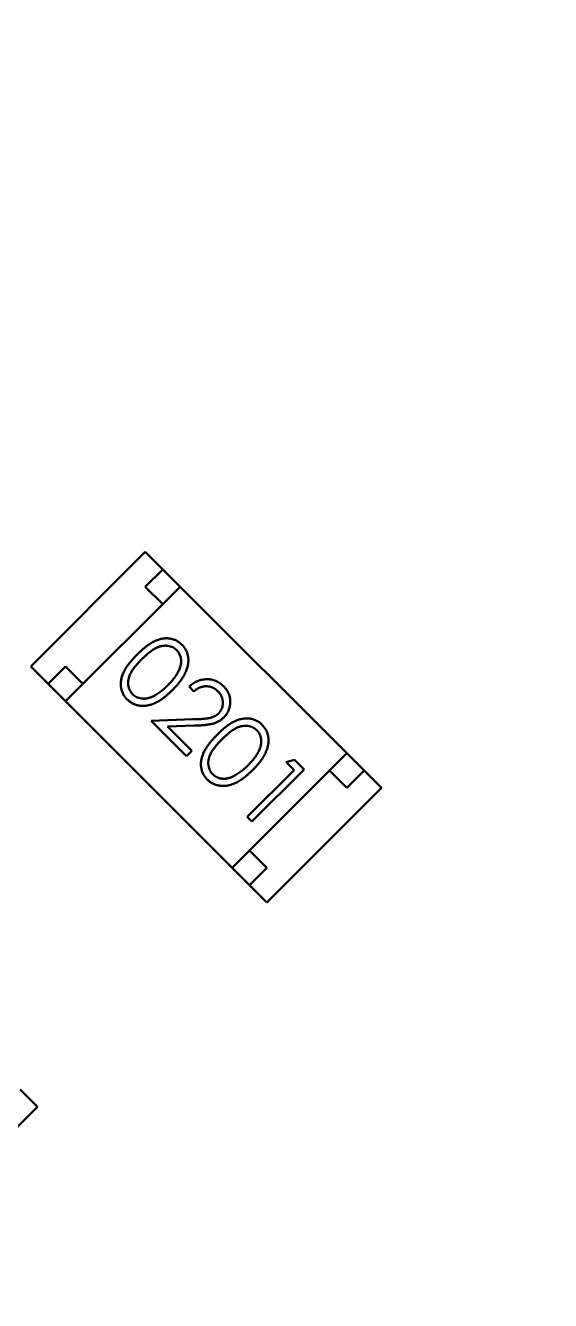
# Model space of a CAD drawing. Header units: millimetres. Extents: x 71 to 428, y 120 to 295.
# Drawn here: x 372.031 to 373.1, y 213.125 to 215.723 of the extents above; entities that cross this region are included whole.
import ezdxf

# ---------------------------------------------------------------- set-up
doc = ezdxf.new("R2010")
doc.units = ezdxf.units.MM
doc.header["$LTSCALE"] = 0.75
doc.layers.add('Visible', color=7, linetype='Continuous', lineweight=50)

msp = doc.modelspace()

# ---------------------------------------------------------------- linework, layer by layer
at = {"layer": 'Visible'}
for p, q in [((372.0417, 214.417), (372.275, 214.6504)), ((372.275, 214.6504), (372.3104, 214.615)), ((372.3104, 214.615), (372.275, 214.5797)), ((372.3457, 214.5797), (372.3104, 214.615)), ((372.3457, 214.5797), (372.1124, 214.3463)), ((372.275, 214.5797), (372.3104, 214.5443)), ((372.6851, 214.2402), (372.3457, 214.5797)), ((372.1477, 214.3817), (372.3104, 214.5443)), ((372.0417, 214.417), (372.077, 214.3817)), ((372.1124, 214.417), (372.077, 214.3817)), ((372.1477, 214.3817), (372.1124, 214.417)), ((372.077, 214.3817), (372.1124, 214.3463)), ((372.3738, 214.3664), (372.3643, 214.376)), ((372.4518, 214.0069), (372.1124, 214.3463)), ((372.2868, 214.3066), (372.3718, 214.3094)), ((372.3589, 214.2345), (372.2868, 214.3066)), ((372.3753, 214.2966), (372.3204, 214.2948)), ((372.3204, 214.2948), (372.3698, 214.2454)), ((372.3698, 214.2454), (372.3589, 214.2345)), ((372.6851, 214.2402), (372.4518, 214.0069)), ((372.5615, 214.2223), (372.5786, 214.227)), ((372.5778, 214.206), (372.5615, 214.2223)), ((372.5786, 214.227), (372.5982, 214.2073)), ((372.7205, 214.2049), (372.6851, 214.2402)), ((372.4826, 214.1108), (372.5778, 214.206)), ((372.4871, 214.0423), (372.6498, 214.2049)), ((372.5982, 214.2073), (372.4921, 214.1013)), ((372.6498, 214.2049), (372.6851, 214.1695)), ((372.6851, 214.1695), (372.7205, 214.2049)), ((372.7558, 214.1695), (372.7205, 214.2049)), ((372.5225, 213.9362), (372.7558, 214.1695)), ((372.4921, 214.1013), (372.4826, 214.1108)), ((372.5225, 214.0069), (372.4871, 214.0423)), ((372.4518, 214.0069), (372.4871, 213.9715)), ((372.4871, 213.9715), (372.5225, 214.0069)), ((372.5225, 213.9362), (372.4871, 213.9715)), ((372.0558, 213.5195), (372.0205, 213.5549)), ((371.8225, 213.2862), (372.0558, 213.5195))]:
    msp.add_line(p, q, dxfattribs=at)
at = {"layer": 'Visible', "extrusion": (0, 0, -1)}
msp.add_circle((-354.8964, 204.496), 47.93, dxfattribs=at)
at = {"layer": 'Visible'}
for centre in [(372.2402, 214.4555), (372.4034, 214.2923)]:
    msp.add_arc(centre, 0.1113, 296.6443, 316.3671, dxfattribs=at)
for points, knots in [([(372.2582, 214.4412), (372.2599, 214.4429), (372.2632, 214.4462), (372.2683, 214.4508), (372.2731, 214.4549), (372.2778, 214.4587), (372.2824, 214.462), (372.2868, 214.4648), (372.291, 214.4672), (372.2951, 214.4692), (372.2991, 214.4708), (372.303, 214.4722), (372.3068, 214.4732), (372.3106, 214.4739), (372.3144, 214.4744), (372.318, 214.4746), (372.3217, 214.4744), (372.3252, 214.474), (372.3287, 214.4733), (372.332, 214.4723), (372.3353, 214.4712), (372.3384, 214.4697), (372.3414, 214.4681), (372.3442, 214.4661), (372.3469, 214.464), (372.3486, 214.4624), (372.3495, 214.4615)], [0, 0, 0, 0, 0.068595, 0.133246, 0.194313, 0.251279, 0.304513, 0.354235, 0.400481, 0.443411, 0.484015, 0.523252, 0.561042, 0.5979, 0.633518, 0.668314, 0.702496, 0.736685, 0.770293, 0.803437, 0.835913, 0.86846, 0.900847, 0.933467, 0.966258, 1, 1, 1, 1]), ([(372.3389, 214.4503), (372.3377, 214.4514), (372.3352, 214.4537), (372.3309, 214.4563), (372.326, 214.4581), (372.3217, 214.4591), (372.3181, 214.4595), (372.3153, 214.4595), (372.3125, 214.4594), (372.3096, 214.459), (372.3067, 214.4583), (372.3037, 214.4575), (372.3007, 214.4564), (372.2976, 214.4551), (372.2944, 214.4534), (372.2911, 214.4514), (372.2876, 214.4491), (372.284, 214.4463), (372.2801, 214.4432), (372.2762, 214.4397), (372.272, 214.4359), (372.2692, 214.4331), (372.2678, 214.4317)], [0, 0, 0, 0, 0.060387, 0.120883, 0.182755, 0.247811, 0.281299, 0.315088, 0.349702, 0.384857, 0.420966, 0.458511, 0.497175, 0.537602, 0.580503, 0.627468, 0.678388, 0.733983, 0.793747, 0.857714, 0.926698, 1, 1, 1, 1]), ([(372.3495, 214.4615), (372.3503, 214.4607), (372.3519, 214.459), (372.3541, 214.4562), (372.3561, 214.4533), (372.3578, 214.4503), (372.3593, 214.4472), (372.3605, 214.4439), (372.3615, 214.4405), (372.3622, 214.437), (372.3626, 214.4334), (372.3628, 214.4297), (372.3626, 214.4259), (372.3622, 214.422), (372.3614, 214.4181), (372.3604, 214.4141), (372.359, 214.41), (372.3574, 214.4059), (372.3554, 214.4016), (372.3531, 214.3973), (372.3503, 214.3928), (372.3471, 214.3883), (372.3435, 214.3836), (372.3395, 214.3788), (372.335, 214.374), (372.3319, 214.3708), (372.3303, 214.3691)], [0, 0, 0, 0, 0.033788, 0.067194, 0.099862, 0.132567, 0.165151, 0.197913, 0.231319, 0.265083, 0.299255, 0.334399, 0.369943, 0.406284, 0.444064, 0.482998, 0.523354, 0.565537, 0.609613, 0.656391, 0.705885, 0.758325, 0.813832, 0.872795, 0.934722, 1, 1, 1, 1]), ([(372.238, 214.35), (372.2371, 214.3509), (372.2355, 214.3526), (372.2334, 214.3553), (372.2315, 214.3581), (372.2298, 214.3611), (372.2283, 214.3641), (372.2272, 214.3674), (372.2262, 214.3707), (372.2255, 214.3741), (372.2251, 214.3776), (372.2249, 214.3812), (372.2251, 214.3849), (372.2256, 214.3886), (372.2263, 214.3925), (372.2274, 214.3963), (372.2287, 214.4003), (372.2303, 214.4043), (372.2323, 214.4084), (372.2347, 214.4127), (372.2376, 214.4171), (372.2409, 214.4216), (372.2446, 214.4264), (372.2487, 214.4312), (372.2533, 214.4362), (372.2565, 214.4395), (372.2582, 214.4412)], [0, 0, 0, 0, 0.033787, 0.066622, 0.099285, 0.131361, 0.163585, 0.196104, 0.228902, 0.262158, 0.295991, 0.330218, 0.36506, 0.400951, 0.43762, 0.475708, 0.515381, 0.556414, 0.599765, 0.646424, 0.696431, 0.749782, 0.806573, 0.867436, 0.931887, 1, 1, 1, 1]), ([(372.2678, 214.4317), (372.2664, 214.4303), (372.2636, 214.4275), (372.2598, 214.4234), (372.2563, 214.4194), (372.2532, 214.4156), (372.2505, 214.4119), (372.2481, 214.4085), (372.2461, 214.4052), (372.2444, 214.402), (372.2431, 214.3989), (372.242, 214.3959), (372.2411, 214.3929), (372.2405, 214.39), (372.2401, 214.3871), (372.24, 214.3842), (372.2401, 214.3814), (372.2404, 214.3778), (372.2414, 214.3734), (372.2433, 214.3686), (372.2458, 214.3643), (372.2481, 214.3618), (372.2492, 214.3606)], [0, 0, 0, 0, 0.072951, 0.141584, 0.205926, 0.265301, 0.320597, 0.371817, 0.41879, 0.461699, 0.502134, 0.540804, 0.578181, 0.614297, 0.649678, 0.684299, 0.718359, 0.752081, 0.817652, 0.879722, 0.939966, 1, 1, 1, 1]), ([(372.3208, 214.3787), (372.3221, 214.38), (372.3245, 214.3825), (372.3281, 214.3863), (372.3312, 214.3901), (372.3341, 214.3937), (372.3367, 214.3974), (372.3391, 214.4009), (372.3411, 214.4044), (372.3429, 214.4078), (372.3444, 214.4112), (372.3456, 214.4145), (372.3466, 214.4176), (372.3473, 214.4207), (372.3478, 214.4238), (372.348, 214.4267), (372.3479, 214.4296), (372.3475, 214.4332), (372.3465, 214.4375), (372.3448, 214.4424), (372.3422, 214.4467), (372.34, 214.4491), (372.3389, 214.4503)], [0, 0, 0, 0, 0.065681, 0.128486, 0.188175, 0.245106, 0.299448, 0.350823, 0.399942, 0.446672, 0.491255, 0.533376, 0.573853, 0.612526, 0.649597, 0.685532, 0.720106, 0.753838, 0.818925, 0.880493, 0.940311, 1, 1, 1, 1]), ([(372.3643, 214.376), (372.3656, 214.3772), (372.3682, 214.3795), (372.3724, 214.3826), (372.3767, 214.3852), (372.3811, 214.3873), (372.3857, 214.389), (372.3903, 214.3902), (372.3951, 214.3909), (372.4, 214.3912), (372.4048, 214.391), (372.4096, 214.3903), (372.4141, 214.3892), (372.4185, 214.3876), (372.4227, 214.3856), (372.4268, 214.3831), (372.4307, 214.3802), (372.4331, 214.3779), (372.4343, 214.3767)], [0, 0, 0, 0, 0.068791, 0.135103, 0.198979, 0.261904, 0.323495, 0.385195, 0.446969, 0.509765, 0.572251, 0.633405, 0.693251, 0.752583, 0.812579, 0.873275, 0.93555, 1, 1, 1, 1]), ([(372.4229, 214.3663), (372.422, 214.3672), (372.4204, 214.3687), (372.4177, 214.3708), (372.4149, 214.3726), (372.412, 214.3741), (372.409, 214.3753), (372.406, 214.3761), (372.4028, 214.3766), (372.3995, 214.3769), (372.3963, 214.3768), (372.393, 214.3763), (372.3897, 214.3755), (372.3865, 214.3744), (372.3833, 214.373), (372.3801, 214.3711), (372.3769, 214.369), (372.3749, 214.3673), (372.3738, 214.3664)], [0, 0, 0, 0, 0.064439, 0.126547, 0.186887, 0.245878, 0.304041, 0.362191, 0.420976, 0.48066, 0.5406, 0.600689, 0.661936, 0.724443, 0.789038, 0.856314, 0.926352, 1, 1, 1, 1]), ([(372.4343, 214.3767), (372.4354, 214.3755), (372.4376, 214.3732), (372.4405, 214.3694), (372.443, 214.3655), (372.445, 214.3615), (372.4464, 214.3573), (372.4474, 214.353), (372.4481, 214.3486), (372.4481, 214.3442), (372.4478, 214.3397), (372.4471, 214.3354), (372.446, 214.3312), (372.4446, 214.3273), (372.4427, 214.3235), (372.4404, 214.3198), (372.4378, 214.3164), (372.4358, 214.3142), (372.4348, 214.3132)], [0, 0, 0, 0, 0.069475, 0.136517, 0.200789, 0.26383, 0.325735, 0.387291, 0.449509, 0.512968, 0.576275, 0.63758, 0.697903, 0.757172, 0.816599, 0.876653, 0.93729, 1, 1, 1, 1]), ([(372.3303, 214.3691), (372.3286, 214.3675), (372.3254, 214.3644), (372.3206, 214.36), (372.3159, 214.356), (372.3113, 214.3524), (372.3067, 214.3492), (372.3023, 214.3465), (372.298, 214.344), (372.2938, 214.3421), (372.2896, 214.3404), (372.2856, 214.3391), (372.2816, 214.3381), (372.2777, 214.3373), (372.2738, 214.3369), (372.27, 214.3367), (372.2663, 214.3369), (372.2626, 214.3373), (372.2591, 214.3381), (372.2557, 214.339), (372.2524, 214.3403), (372.2492, 214.3417), (372.2462, 214.3434), (372.2433, 214.3454), (372.2405, 214.3475), (372.2388, 214.3492), (372.238, 214.35)], [0, 0, 0, 0, 0.065063, 0.126773, 0.185516, 0.240765, 0.29298, 0.34225, 0.388919, 0.432776, 0.474628, 0.514775, 0.553606, 0.591426, 0.628028, 0.663804, 0.698984, 0.733591, 0.767628, 0.801208, 0.834264, 0.866981, 0.89972, 0.932702, 0.966176, 1, 1, 1, 1]), ([(372.2492, 214.3606), (372.2504, 214.3595), (372.2528, 214.3572), (372.2572, 214.3547), (372.2619, 214.3528), (372.2662, 214.3519), (372.2698, 214.3515), (372.2725, 214.3514), (372.2754, 214.3516), (372.2782, 214.352), (372.2812, 214.3526), (372.2841, 214.3535), (372.2871, 214.3547), (372.2891, 214.3556), (372.2901, 214.356)], [0, 0, 0, 0, 0.112813, 0.225394, 0.339595, 0.459675, 0.521735, 0.583926, 0.648174, 0.713881, 0.781004, 0.851451, 0.924051, 1, 1, 1, 1]), ([(372.4244, 214.3218), (372.4251, 214.3226), (372.4265, 214.324), (372.4283, 214.3265), (372.4298, 214.329), (372.431, 214.3317), (372.4319, 214.3345), (372.4325, 214.3374), (372.4329, 214.3405), (372.4329, 214.3437), (372.4327, 214.3468), (372.4322, 214.35), (372.4314, 214.353), (372.4303, 214.3559), (372.4289, 214.3587), (372.4272, 214.3613), (372.4252, 214.3639), (372.4237, 214.3655), (372.4229, 214.3663)], [0, 0, 0, 0, 0.061965, 0.122122, 0.180988, 0.239933, 0.299906, 0.359989, 0.421776, 0.486576, 0.551535, 0.615018, 0.677259, 0.73973, 0.80305, 0.866495, 0.931973, 1, 1, 1, 1]), ([(372.3718, 214.3094), (372.3739, 214.3094), (372.3778, 214.3095), (372.3835, 214.3097), (372.3886, 214.31), (372.3933, 214.3103), (372.3975, 214.3108), (372.4012, 214.3112), (372.4045, 214.3117), (372.4081, 214.3125), (372.4122, 214.3138), (372.4167, 214.3159), (372.4208, 214.3185), (372.4232, 214.3207), (372.4244, 214.3218)], [0, 0, 0, 0, 0.110803, 0.212829, 0.306101, 0.390647, 0.466924, 0.534481, 0.593587, 0.644557, 0.7362, 0.825024, 0.911986, 1, 1, 1, 1]), ([(372.4348, 214.3132), (372.4332, 214.3117), (372.4302, 214.3089), (372.425, 214.3055), (372.4195, 214.3027), (372.4145, 214.3009), (372.4102, 214.2999), (372.4065, 214.2992), (372.4023, 214.2985), (372.3977, 214.298), (372.3927, 214.2975), (372.3873, 214.2971), (372.3814, 214.2968), (372.3774, 214.2966), (372.3753, 214.2966)], [0, 0, 0, 0, 0.098702, 0.195672, 0.292422, 0.391343, 0.444462, 0.504229, 0.570352, 0.642546, 0.722288, 0.807921, 0.90047, 1, 1, 1, 1]), ([(372.4214, 214.278), (372.4231, 214.2797), (372.4264, 214.283), (372.4314, 214.2876), (372.4363, 214.2917), (372.441, 214.2955), (372.4455, 214.2988), (372.4499, 214.3016), (372.4542, 214.304), (372.4583, 214.306), (372.4623, 214.3077), (372.4662, 214.309), (372.47, 214.31), (372.4738, 214.3107), (372.4776, 214.3112), (372.4812, 214.3114), (372.4848, 214.3112), (372.4884, 214.3108), (372.4919, 214.3101), (372.4952, 214.3092), (372.4985, 214.308), (372.5015, 214.3065), (372.5045, 214.3049), (372.5074, 214.303), (372.5101, 214.3008), (372.5118, 214.2992), (372.5126, 214.2984)], [0, 0, 0, 0, 0.068595, 0.133246, 0.194313, 0.251279, 0.304513, 0.354235, 0.400481, 0.443411, 0.484015, 0.523252, 0.561042, 0.5979, 0.633518, 0.668314, 0.702496, 0.736685, 0.770293, 0.803437, 0.835913, 0.86846, 0.900847, 0.933467, 0.966258, 1, 1, 1, 1]), ([(372.5021, 214.2872), (372.5009, 214.2883), (372.4984, 214.2905), (372.494, 214.2931), (372.4892, 214.2949), (372.4849, 214.2959), (372.4813, 214.2963), (372.4785, 214.2964), (372.4756, 214.2962), (372.4728, 214.2958), (372.4698, 214.2952), (372.4669, 214.2943), (372.4638, 214.2932), (372.4608, 214.2919), (372.4576, 214.2903), (372.4543, 214.2882), (372.4508, 214.2859), (372.4471, 214.2831), (372.4433, 214.28), (372.4393, 214.2765), (372.4351, 214.2727), (372.4324, 214.27), (372.431, 214.2685)], [0, 0, 0, 0, 0.060387, 0.120883, 0.182755, 0.247811, 0.281299, 0.315088, 0.349702, 0.384857, 0.420966, 0.458511, 0.497175, 0.537602, 0.580503, 0.627468, 0.678388, 0.733983, 0.793747, 0.857714, 0.926698, 1, 1, 1, 1]), ([(372.5126, 214.2984), (372.5135, 214.2975), (372.5151, 214.2958), (372.5173, 214.293), (372.5193, 214.2901), (372.521, 214.2871), (372.5224, 214.284), (372.5237, 214.2807), (372.5246, 214.2773), (372.5253, 214.2738), (372.5258, 214.2702), (372.5259, 214.2665), (372.5258, 214.2627), (372.5254, 214.2589), (372.5246, 214.2549), (372.5236, 214.2509), (372.5222, 214.2469), (372.5206, 214.2427), (372.5186, 214.2384), (372.5163, 214.2341), (372.5135, 214.2296), (372.5103, 214.2251), (372.5067, 214.2204), (372.5026, 214.2157), (372.4982, 214.2108), (372.4951, 214.2076), (372.4935, 214.2059)], [0, 0, 0, 0, 0.033788, 0.067194, 0.099862, 0.132567, 0.165151, 0.197913, 0.231319, 0.265083, 0.299255, 0.334399, 0.369943, 0.406284, 0.444064, 0.482998, 0.523354, 0.565537, 0.609613, 0.656391, 0.705885, 0.758325, 0.813832, 0.872795, 0.934722, 1, 1, 1, 1]), ([(372.4011, 214.1868), (372.4003, 214.1877), (372.3987, 214.1894), (372.3965, 214.1921), (372.3946, 214.1949), (372.393, 214.1979), (372.3915, 214.201), (372.3904, 214.2042), (372.3894, 214.2075), (372.3887, 214.2109), (372.3883, 214.2145), (372.3881, 214.2181), (372.3883, 214.2217), (372.3888, 214.2255), (372.3895, 214.2293), (372.3905, 214.2331), (372.3919, 214.2371), (372.3935, 214.2411), (372.3955, 214.2453), (372.3979, 214.2495), (372.4008, 214.2539), (372.4041, 214.2585), (372.4077, 214.2632), (372.4119, 214.268), (372.4165, 214.273), (372.4197, 214.2763), (372.4214, 214.278)], [0, 0, 0, 0, 0.033787, 0.066622, 0.099285, 0.131361, 0.163585, 0.196104, 0.228902, 0.262158, 0.295991, 0.330218, 0.36506, 0.400951, 0.43762, 0.475708, 0.515381, 0.556414, 0.599765, 0.646424, 0.696431, 0.749782, 0.806573, 0.867436, 0.931887, 1, 1, 1, 1]), ([(372.484, 214.2155), (372.4852, 214.2168), (372.4877, 214.2193), (372.4912, 214.2231), (372.4944, 214.2269), (372.4973, 214.2306), (372.4999, 214.2342), (372.5023, 214.2377), (372.5043, 214.2412), (372.5061, 214.2447), (372.5076, 214.248), (372.5088, 214.2513), (372.5098, 214.2545), (372.5105, 214.2576), (372.511, 214.2606), (372.5111, 214.2636), (372.5111, 214.2664), (372.5107, 214.2701), (372.5097, 214.2744), (372.5079, 214.2792), (372.5054, 214.2835), (372.5032, 214.2859), (372.5021, 214.2872)], [0, 0, 0, 0, 0.065681, 0.128486, 0.188175, 0.245106, 0.299448, 0.350823, 0.399942, 0.446672, 0.491255, 0.533376, 0.573853, 0.612526, 0.649597, 0.685532, 0.720106, 0.753838, 0.818925, 0.880493, 0.940311, 1, 1, 1, 1]), ([(372.431, 214.2685), (372.4295, 214.2671), (372.4268, 214.2644), (372.423, 214.2602), (372.4195, 214.2562), (372.4164, 214.2524), (372.4137, 214.2488), (372.4113, 214.2453), (372.4093, 214.242), (372.4076, 214.2388), (372.4063, 214.2357), (372.4052, 214.2327), (372.4043, 214.2297), (372.4037, 214.2268), (372.4033, 214.2239), (372.4031, 214.2211), (372.4032, 214.2183), (372.4036, 214.2146), (372.4046, 214.2103), (372.4065, 214.2055), (372.409, 214.2011), (372.4112, 214.1986), (372.4123, 214.1974)], [0, 0, 0, 0, 0.072951, 0.141584, 0.205926, 0.265301, 0.320597, 0.371817, 0.41879, 0.461699, 0.502134, 0.540804, 0.578181, 0.614297, 0.649678, 0.684299, 0.718359, 0.752081, 0.817652, 0.879722, 0.939966, 1, 1, 1, 1]), ([(372.4935, 214.2059), (372.4918, 214.2043), (372.4886, 214.2012), (372.4838, 214.1968), (372.479, 214.1928), (372.4744, 214.1892), (372.4699, 214.186), (372.4655, 214.1833), (372.4612, 214.1808), (372.4569, 214.1789), (372.4528, 214.1773), (372.4487, 214.1759), (372.4448, 214.1749), (372.4408, 214.1741), (372.437, 214.1737), (372.4332, 214.1736), (372.4295, 214.1737), (372.4258, 214.1742), (372.4223, 214.1749), (372.4189, 214.1758), (372.4156, 214.1771), (372.4124, 214.1785), (372.4094, 214.1802), (372.4065, 214.1822), (372.4037, 214.1844), (372.402, 214.186), (372.4011, 214.1868)], [0, 0, 0, 0, 0.065063, 0.126773, 0.185516, 0.240765, 0.29298, 0.34225, 0.388919, 0.432776, 0.474628, 0.514775, 0.553606, 0.591426, 0.628028, 0.663804, 0.698984, 0.733591, 0.767628, 0.801208, 0.834264, 0.866981, 0.89972, 0.932702, 0.966176, 1, 1, 1, 1]), ([(372.4123, 214.1974), (372.4136, 214.1963), (372.416, 214.194), (372.4204, 214.1915), (372.4251, 214.1896), (372.4294, 214.1887), (372.4329, 214.1883), (372.4357, 214.1882), (372.4385, 214.1884), (372.4414, 214.1888), (372.4443, 214.1895), (372.4473, 214.1904), (372.4503, 214.1915), (372.4523, 214.1924), (372.4533, 214.1929)], [0, 0, 0, 0, 0.112813, 0.225394, 0.339595, 0.459675, 0.521735, 0.583926, 0.648174, 0.713881, 0.781004, 0.851451, 0.924051, 1, 1, 1, 1])]:
    msp.add_open_spline(points, degree=3, knots=knots, dxfattribs=at)

doc.saveas('drawing.dxf')
